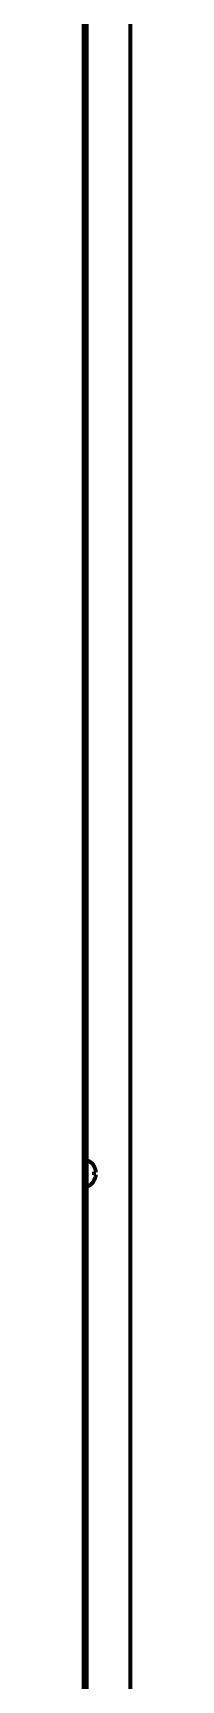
# Model space of a CAD drawing. Header units: inches. Extents: x -3077 to 7201, y 316 to 5463.
# Drawn here: x 1982 to 1996, y 2489 to 3016 of the extents above; entities that cross this region are included whole.
import ezdxf

# ---------------------------------------------------------------- set-up
doc = ezdxf.new("R2010")
doc.units = ezdxf.units.IN

msp = doc.modelspace()

# ---------------------------------------------------------------- linework, layer by layer
at = {"linetype": 'Continuous', "lineweight": 70}
for p, q in [((1996.36, 3748.56), (1996.36, 2424.36)), ((1981.56, 2085.76), (1981.56, 3737.25)), ((1982.36, 3737.25), (1982.36, 2426.36)), ((1982.96, 2655.16), (1982.76, 2655.16)), ((1984.8, 2653.46), (1984.84, 2653.46)), ((1984.84, 2648.86), (1984.8, 2648.86)), ((1982.76, 2647.16), (1982.96, 2647.16))]:
    msp.add_line(p, q, dxfattribs=at)
for centre, radius, start, end in [((1982.76, 2654.76), 0.4, 90, 180), ((1982.96, 2654.76), 0.4, 59.6988, 90), ((1980.74, 2650.96), 4.8, 31.5837, 59.6988), ((1981.06, 2651.16), 3.78, 0.0035, 7.6041), ((1981.06, 2651.16), 3.78, 352.3959, 359.9965), ((1982.76, 2647.56), 0.4, 180, 270), ((1982.96, 2647.56), 0.4, 270, 300.3012), ((1980.74, 2651.35), 4.8, 300.3012, 328.4186)]:
    msp.add_arc(centre, radius, start, end, dxfattribs=at)
for points in [[(1985.35, 2652.16), (1985.34, 2652.21), (1985.31, 2652.32), (1985.26, 2652.48), (1985.2, 2652.64), (1985.14, 2652.79), (1985.08, 2652.95), (1985, 2653.1), (1984.91, 2653.27), (1984.84, 2653.39), (1984.8, 2653.46)], [(1985.35, 2650.66), (1985.34, 2650.66), (1985.31, 2650.66), (1985.26, 2650.66), (1985.2, 2650.66), (1985.14, 2650.66), (1985.08, 2650.66), (1985, 2650.66), (1984.91, 2650.66), (1984.84, 2650.66), (1984.8, 2650.66)], [(1985.35, 2651.66), (1985.36, 2651.68), (1985.36, 2651.73), (1985.37, 2651.8), (1985.37, 2651.87), (1985.37, 2651.94), (1985.37, 2652.01), (1985.36, 2652.08), (1985.36, 2652.13), (1985.35, 2652.16)], [(1985.35, 2650.16), (1985.36, 2650.18), (1985.36, 2650.23), (1985.37, 2650.31), (1985.37, 2650.38), (1985.37, 2650.45), (1985.37, 2650.52), (1985.36, 2650.59), (1985.36, 2650.63), (1985.35, 2650.66)]]:
    msp.add_open_spline(points, degree=3, dxfattribs=at)
for points in [[(1984.8, 2651.66), (1984.93, 2651.66), (1985.04, 2651.66), (1985.17, 2651.66), (1985.22, 2651.66), (1985.29, 2651.66), (1985.33, 2651.66), (1985.35, 2651.66)], [(1984.8, 2648.86), (1984.93, 2649.06), (1985.04, 2649.27), (1985.17, 2649.59), (1985.22, 2649.7), (1985.29, 2649.93), (1985.33, 2650.04), (1985.35, 2650.16)]]:
    msp.add_open_spline(points, degree=3, knots=[0, 0, 0, 0, 0.5, 0.5, 0.75, 0.75, 1, 1, 1, 1], dxfattribs=at)

doc.saveas('drawing.dxf')
